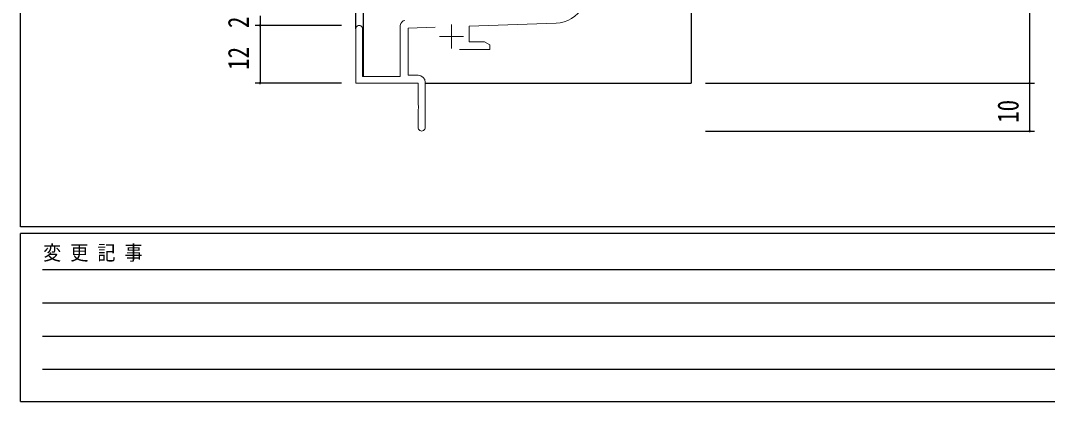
# Model space of a CAD drawing. Units: millimetres, scale not verified. Extents: x -1075 to 397, y -282 to 282.
# Drawn here: x -393.9 to -179.5, y -282.1 to -202.7 of the extents above; entities that cross this region are included whole.
import ezdxf
from ezdxf.enums import TextEntityAlignment as Align

# ---------------------------------------------------------------- set-up
doc = ezdxf.new("R2010")
doc.units = ezdxf.units.MM
doc.header["$LTSCALE"] = 2
doc.layers.add('0-2_YKK_11', color=7, linetype='Continuous', lineweight=18)
for name, color, linetype in [('0-3_YKK_12', 2, 'Continuous'), ('0-6_YKK_D', 6, 'Continuous'), ('0-7_YKK_ZWAK', 7, 'Continuous')]:
    doc.layers.add(name, color=color, linetype=linetype)
doc.styles.add('ＭＳ ゴシック', font='')
doc.styles.get('ＭＳ ゴシック').set_extended_font_data('MS Gothic')

msp = doc.modelspace()

# ---------------------------------------------------------------- linework, layer by layer
at = {"layer": '0-2_YKK_11'}
for p, q in [((-314.6, -214.3), (-314.6, -203.666)), ((-282.053, -203.194), (-300.2, -203.828)), ((-323.9, -215.7), (-323.9, -204.4)), ((-322.5, -204.4), (-322.5, -214.3)), ((-307.333, -204.077), (-312.97, -204.274)), ((-312.97, -204.274), (-312.97, -214.07)), ((-300.2, -203.828), (-300.2, -207.07)), ((-300.2, -207.07), (-296.991, -207.07)), ((-296.991, -207.07), (-295.9, -207.7)), ((-295.9, -207.7), (-295.9, -208.7)), ((-295.9, -208.7), (-302.25, -208.7)), ((-322.5, -214.3), (-314.6, -214.3)), ((-312.97, -214.07), (-310.9, -214.07)), ((-310.9, -215.7), (-323.9, -215.7)), ((-310.9, -220.242), (-310.9, -215.7)), ((-309.4, -215.57), (-309.4, -224.95)), ((-310.78, -220.425), (-310.9, -220.242)), ((-310.78, -220.975), (-310.78, -220.425)), ((-310.9, -221.158), (-310.78, -220.975)), ((-310.9, -224.95), (-310.9, -221.158))]:
    msp.add_line(p, q, dxfattribs=at)
at = {"layer": '0-2_YKK_11', "color": 2}
for p, q in [((-303.9, -203.5), (-303.9, -208.5)), ((-306.4, -206), (-301.4, -206))]:
    msp.add_line(p, q, dxfattribs=at)
at = {"layer": '0-2_YKK_11'}
for centre, radius, start, end in [((-282.284, -196.568), 6.63, 272, 330), ((-313.6, -203.666), 1, 91.99998, 180), ((-323.2, -204.4), 0.7, 359.99999, 180.00001), ((-310.9, -215.57), 1.5, 0.00001, 89.99999), ((-310.15, -224.95), 0.75, 179.99999, 0.00001)]:
    msp.add_arc(centre, radius, start, end, dxfattribs=at)
at = {"layer": '0-3_YKK_12'}
for p, q in [((-323.9, -204.4), (-323.9, -60.95)), ((-322.27, -214.3), (-322.27, -60.95)), ((-253.9, -200.2), (-253.9, -215.7)), ((-309.4, -215.7), (-253.9, -215.7))]:
    msp.add_line(p, q, dxfattribs=at)
at = {"layer": '0-6_YKK_D'}
for p, q in [((-183.2, -160.7), (-183.2, -215.7)), ((-343.9, -201.7), (-343.9, -203.7)), ((-326.908, -203.7), (-344.9, -203.7)), ((-326.908, -203.7), (-344.9, -203.7)), ((-343.9, -203.7), (-343.9, -215.7)), ((-326.908, -215.7), (-344.9, -215.7)), ((-250.9, -215.7), (-182.2, -215.7)), ((-250.9, -215.7), (-182.2, -215.7)), ((-183.2, -215.7), (-183.2, -225.7)), ((-250.9, -225.7), (-182.2, -225.7))]:
    msp.add_line(p, q, dxfattribs=at)
for centre, start, end in [((-343.9, -203.7), 90, 270), ((-343.9, -203.7), 90, 270), ((-343.9, -203.7), 270, 90), ((-343.9, -203.7), 270, 90), ((-343.9, -215.7), 90, 270), ((-343.9, -215.7), 270, 90), ((-183.2, -215.7), 90, 270), ((-183.2, -215.7), 90, 270), ((-183.2, -215.7), 270, 90), ((-183.2, -215.7), 270, 90), ((-183.2, -225.7), 90, 270), ((-183.2, -225.7), 270, 90)]:
    msp.add_arc(centre, 0.106, start, end, dxfattribs=at)
at = {"layer": '0-7_YKK_ZWAK'}
for p, q in [((-393.9, -245.7), (-393.9, 279.3)), ((376.1, -245.7), (-393.9, -245.7)), ((338.3, -247.1), (-393.9, -247.1)), ((-393.9, -282.1), (-393.9, -247.1)), ((-389.301, -254.612), (-141.109, -254.612)), ((-389.301, -261.541), (-141.109, -261.541)), ((-389.301, -268.47), (-141.109, -268.47)), ((-389.301, -275.398), (-141.109, -275.398)), ((-393.9, -282.1), (338.3, -282.1))]:
    msp.add_line(p, q, dxfattribs=at)

# ---------------------------------------------------------------- texts
at = {"layer": '0-6_YKK_D', "style": 'ＭＳ ゴシック', "width": 0.8}
for s, p in [('2', (-344.9, -204.235)), ('12', (-344.9, -212.953)), ('10', (-184.2, -224.002))]:
    msp.add_text(s, height=4.399, rotation=90, dxfattribs=at).set_placement(p, align=Align.BOTTOM_LEFT)
at = {"layer": '0-7_YKK_ZWAK', "style": 'ＭＳ ゴシック', "width": 0.9}
msp.add_text('変 更 記 事', height=3.079, dxfattribs=at).set_placement((-389.186, -253.547), align=Align.BOTTOM_LEFT)

doc.saveas('drawing.dxf')
